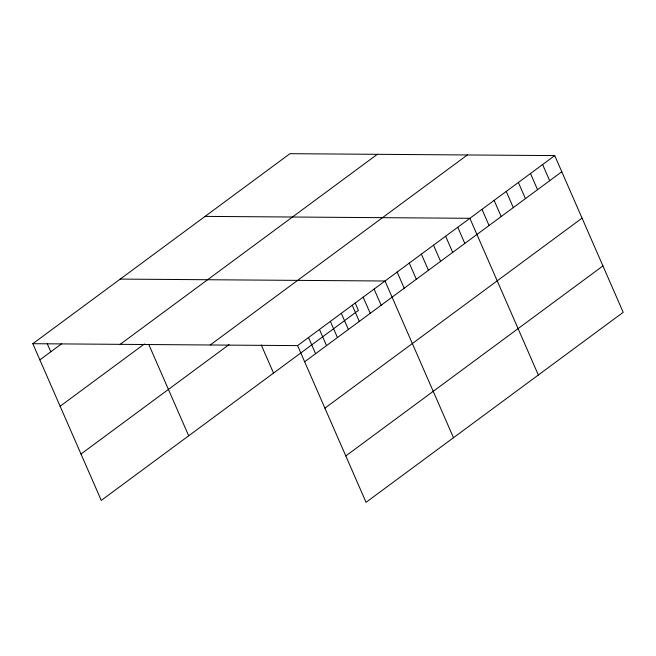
<?xml version="1.0" encoding="UTF-8"?>
<svg xmlns="http://www.w3.org/2000/svg" width="656" height="656" viewBox="0 0 656 656"><rect width="100%" height="100%" fill="white"/><g stroke="black" fill="none" stroke-linecap="round" stroke-linejoin="round"><path stroke-width="0.98" d="M32.8 343.703L289.944 153.684L554.738 155.595L623.2 312.297L366.056 502.316L297.594 345.614L32.8 343.703L101.262 500.405L358.406 310.386L355.224 303.113M39.86 359.865L61.721 343.711M120.179 344.334L377.323 154.316M60.122 406.244L144.427 343.941M210.215 344.982L467.359 154.964M81 454.026L229.042 344.63M297.594 345.614L554.738 155.595M304.655 361.776L561.798 171.757M324.917 408.155L582.061 218.136M345.794 455.936L602.938 265.918M205.082 216.39L469.876 218.3L538.346 375.002M120.228 279.095L385.023 281.006L453.485 437.708M542.619 164.549L549.679 180.712M530.491 173.512L537.551 189.674M518.371 182.466L525.431 198.629M506.252 191.429L513.312 207.591M494.124 200.383L501.184 216.546M482.004 209.346L489.064 225.508M457.757 227.255L464.817 243.425M445.637 236.217L452.697 252.38M433.509 245.172L440.578 261.334M421.39 254.134L428.45 270.297M409.27 263.089L416.33 279.251M397.142 272.051L404.211 288.214M374.092 289.083L381.152 305.245M363.17 297.16L370.23 313.322M352.239 305.237L359.299 321.399M341.309 313.314L348.369 329.476M330.378 321.383L337.438 337.545M319.456 329.46L326.516 345.622M308.525 337.537L315.585 353.699M261.236 344.9L273.552 373.092M148.781 344.449L188.69 435.797M47.257 343.703L50.791 351.788"/></g></svg>
